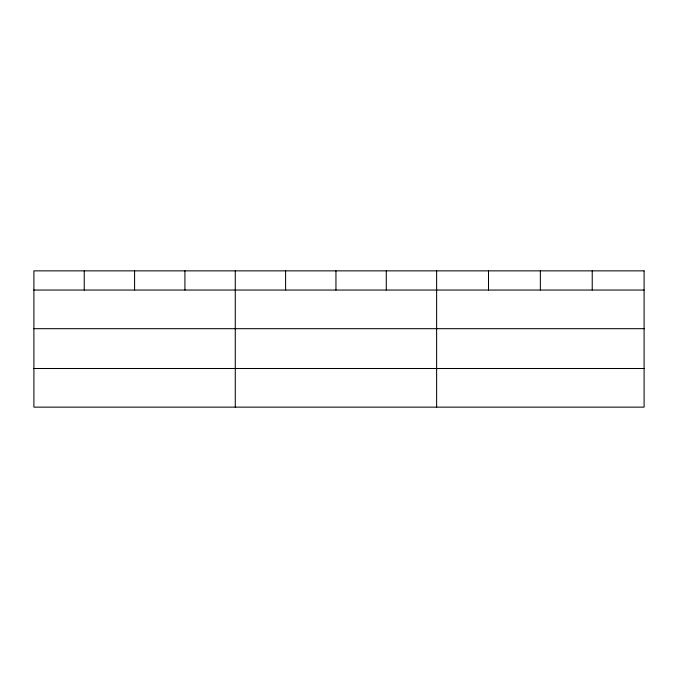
<?xml version="1.0" encoding="UTF-8"?>
<svg xmlns="http://www.w3.org/2000/svg" width="678" height="678" viewBox="0 0 678 678"><rect width="100%" height="100%" fill="white"/><g stroke="black" fill="none" stroke-linecap="round" stroke-linejoin="round"><path stroke-width="1.02" d="M33.9 290.04L644.1 290.04M33.9 328.686L644.1 328.686M33.9 368.501L644.1 368.501M592.233 270.861L592.233 290.04M540.366 270.861L540.366 290.04M488.499 270.861L488.499 290.04M436.632 270.861L436.632 407.139M386.291 270.861L386.291 290.04M335.949 270.861L335.949 290.04M285.608 270.861L285.608 290.04M235.266 270.861L235.266 407.139M184.924 270.861L184.924 290.04M134.583 270.861L134.583 290.04M84.242 270.861L84.242 290.04M644.1 270.861L33.9 270.861L33.9 407.139L644.1 407.139L644.1 270.861"/></g></svg>
